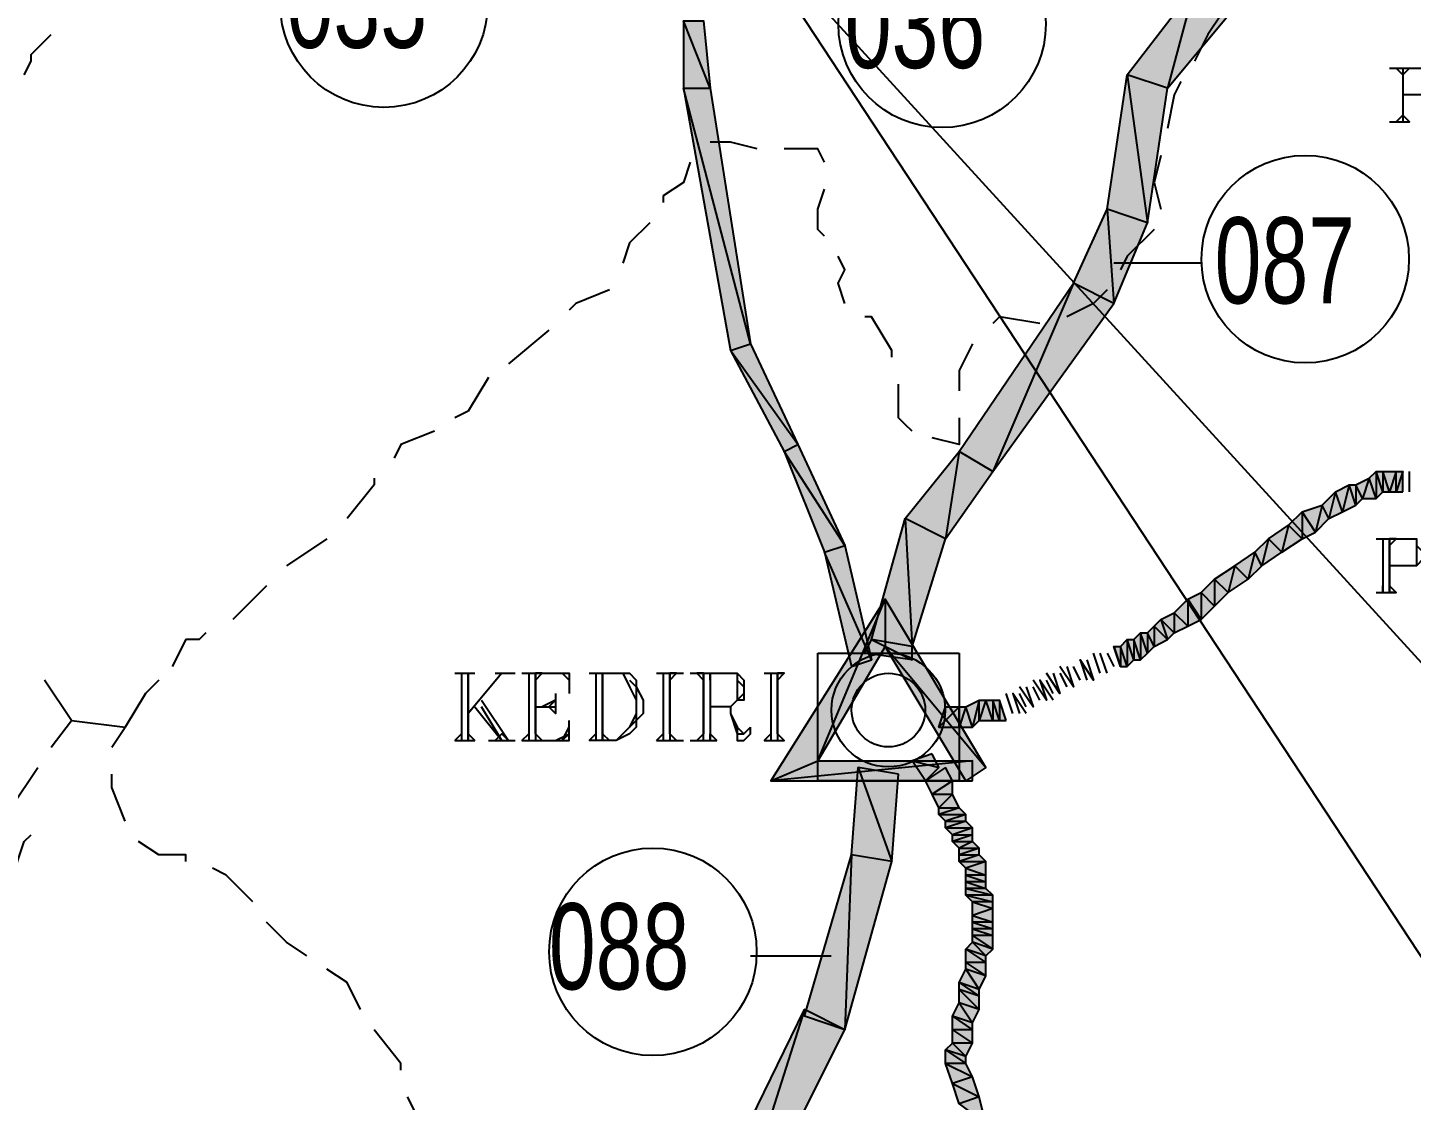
# Model space of a CAD drawing. Header units: millimetres. Extents: x 658 to 813, y 806 to 883.
# Drawn here: x 784.938 to 785.564, y 863.438 to 863.922 of the extents above; entities that cross this region are included whole.
import ezdxf

# ---------------------------------------------------------------- set-up
doc = ezdxf.new("R2010")
doc.units = ezdxf.units.MM
doc.header["$LTSCALE"] = 0.1
doc.linetypes.add('atContinuous2', pattern=[0])
for name, color, linetype in [('BATKAB', 7, 'Continuous'), ('FRAME 11', 7, 'Continuous'), ('KLEKTOR1', 7, 'Continuous'), ('KLEKTOR2', 7, 'Continuous'), ('LINK NAS BARU', 7, 'Continuous'), ('pkw', 7, 'Continuous'), ('SYMBOL', 7, 'Continuous'), ('TEXT', 8, 'Continuous'), ('zat_Mask_solid', 7, 'Continuous')]:
    doc.layers.add(name, color=color, linetype=linetype)
doc.styles.add('Style2', font='arial.ttf', dxfattribs={"height": 0.2})

msp = doc.modelspace()

# ---------------------------------------------------------------- hatches: boundary and pattern name
at = {"layer": 'KLEKTOR1'}
for points in [[(785.46547, 863.94068), (785.45331, 863.89508), (785.43507, 863.90116)], [(785.48371, 863.93156), (785.46547, 863.94068), (785.45331, 863.89508)], [(785.43507, 863.90116), (785.44419, 863.83428), (785.42595, 863.84036)], [(785.45331, 863.89508), (785.43507, 863.90116), (785.44419, 863.83428)], [(785.42595, 863.84036), (785.42899, 863.7978), (785.41075, 863.80692)], [(785.44419, 863.83428), (785.42595, 863.84036), (785.42899, 863.7978)], [(785.41075, 863.80692), (785.37427, 863.7218), (785.35907, 863.73092)], [(785.42899, 863.7978), (785.41075, 863.80692), (785.37427, 863.7218)], [(785.35907, 863.73092), (785.35299, 863.6914), (785.33475, 863.70052)], [(785.37427, 863.7218), (785.35907, 863.73092), (785.35299, 863.6914)], [(785.33475, 863.70052), (785.33779, 863.64276), (785.31955, 863.6458)], [(785.35299, 863.6914), (785.33475, 863.70052), (785.33779, 863.64276)], [(785.31347, 863.58804), (785.32867, 863.54548), (785.31043, 863.54852)], [(785.33171, 863.585), (785.31347, 863.58804), (785.32867, 863.54548)], [(785.31043, 863.54852), (785.30739, 863.46948), (785.28915, 863.47556)], [(785.32867, 863.54548), (785.31043, 863.54852), (785.30739, 863.46948)], [(785.28915, 863.4786), (785.24963, 863.35395), (785.23139, 863.36003)], [(785.30739, 863.46948), (785.28915, 863.4786), (785.24963, 863.35395)]]:
    msp.add_hatch(color=7, dxfattribs=at).paths.add_polyline_path(points)
h = msp.add_hatch(color=7, dxfattribs=at)
h.paths.add_polyline_path([(785.33779, 863.64276), (785.31955, 863.6458), (785.33779, 863.63668)], flags=17)
h.paths.add_polyline_path([(785.31955, 863.6458), (785.33779, 863.63668), (785.31651, 863.63972)])
at = {"layer": 'KLEKTOR2'}
h = msp.add_hatch(color=7, dxfattribs=at)
h.paths.add_polyline_path([(785.23443, 863.89508), (785.24659, 863.89508), (785.23443, 863.92548)], flags=16)
h.paths.add_polyline_path([(785.24659, 863.89508), (785.23443, 863.92548), (785.24355, 863.92548)])
h = msp.add_hatch(color=7, dxfattribs=at)
h.paths.add_polyline_path([(785.25571, 863.77652), (785.26483, 863.77956), (785.23443, 863.89508)])
h.paths.add_polyline_path([(785.26483, 863.77956), (785.23443, 863.89508), (785.24659, 863.89508)], flags=17)
for points in [[(785.28611, 863.73396), (785.25571, 863.77652), (785.26483, 863.77956)], [(785.28003, 863.73092), (785.28611, 863.73396), (785.25571, 863.77652)], [(785.30739, 863.68836), (785.28003, 863.73092), (785.28611, 863.73396)], [(785.29827, 863.68532), (785.30739, 863.68836), (785.28003, 863.73092)], [(785.31955, 863.63668), (785.29827, 863.68532), (785.30739, 863.68836)], [(785.31043, 863.63364), (785.31955, 863.63668), (785.29827, 863.68532)], [(785.38035, 863.60932), (785.37731, 863.61844), (785.37731, 863.60932)], [(785.35299, 863.58804), (785.34387, 863.58196), (785.35603, 863.58196)]]:
    msp.add_hatch(color=7, dxfattribs=at).paths.add_polyline_path(points)
h = msp.add_hatch(color=7, dxfattribs=at)
h.paths.add_polyline_path([(785.55059, 863.7218), (785.55059, 863.71268), (785.54755, 863.7218)], flags=17)
h.paths.add_polyline_path([(785.55059, 863.71268), (785.54755, 863.7218), (785.54755, 863.70964)])
h = msp.add_hatch(color=7, dxfattribs=at)
h.paths.add_polyline_path([(785.55667, 863.71268), (785.55667, 863.7218), (785.55363, 863.71268)], flags=17)
h.paths.add_polyline_path([(785.55667, 863.7218), (785.55363, 863.71268), (785.55059, 863.7218)])
h.paths.add_polyline_path([(785.55363, 863.71268), (785.55059, 863.7218), (785.55059, 863.71268)], flags=17)
h = msp.add_hatch(color=7, dxfattribs=at)
h.paths.add_polyline_path([(785.55971, 863.71268), (785.55971, 863.7218), (785.55667, 863.71268)], flags=17)
h.paths.add_polyline_path([(785.55971, 863.7218), (785.55667, 863.71268), (785.55667, 863.7218)], flags=17)
h = msp.add_hatch(color=7, dxfattribs=at)
h.paths.add_polyline_path([(785.53843, 863.71572), (785.53843, 863.7066), (785.53539, 863.71572)], flags=17)
h.paths.add_polyline_path([(785.53843, 863.7066), (785.53539, 863.71572), (785.53235, 863.70356)])
h = msp.add_hatch(color=7, dxfattribs=at)
h.paths.add_polyline_path([(785.44115, 863.64884), (785.44115, 863.63668), (785.43811, 863.6458)])
h.paths.add_polyline_path([(785.44115, 863.63668), (785.43811, 863.6458), (785.43811, 863.63668)], flags=17)
h = msp.add_hatch(color=7, dxfattribs=at)
h.paths.add_polyline_path([(785.44419, 863.64884), (785.44419, 863.63972), (785.44115, 863.64884)], flags=17)
h.paths.add_polyline_path([(785.44419, 863.63972), (785.44115, 863.64884), (785.44115, 863.63668)])
h = msp.add_hatch(color=7, dxfattribs=at)
h.paths.add_polyline_path([(785.43507, 863.6458), (785.43507, 863.63364), (785.43203, 863.64276)])
h.paths.add_polyline_path([(785.43507, 863.63364), (785.43203, 863.64276), (785.43203, 863.63364)], flags=17)
h = msp.add_hatch(color=7, dxfattribs=at)
h.paths.add_polyline_path([(785.43811, 863.6458), (785.43811, 863.63668), (785.43507, 863.6458)], flags=17)
h.paths.add_polyline_path([(785.43811, 863.63668), (785.43507, 863.6458), (785.43507, 863.63364)])
h = msp.add_hatch(color=7, dxfattribs=at)
h.paths.add_polyline_path([(785.36819, 863.60932), (785.36819, 863.61844), (785.36515, 863.60628)], flags=17)
h.paths.add_polyline_path([(785.36819, 863.61844), (785.36515, 863.60628), (785.36211, 863.6154)])
h = msp.add_hatch(color=7, dxfattribs=at)
h.paths.add_polyline_path([(785.37427, 863.61844), (785.37427, 863.60932), (785.37123, 863.61844)], flags=17)
h.paths.add_polyline_path([(785.37427, 863.60932), (785.37123, 863.61844), (785.36819, 863.60932)])
h.paths.add_polyline_path([(785.37123, 863.61844), (785.36819, 863.60932), (785.36819, 863.61844)], flags=17)
h = msp.add_hatch(color=7, dxfattribs=at)
h.paths.add_polyline_path([(785.37731, 863.61844), (785.37731, 863.60932), (785.37427, 863.61844)], flags=17)
h.paths.add_polyline_path([(785.37731, 863.60932), (785.37427, 863.61844), (785.37427, 863.60932)], flags=17)
h = msp.add_hatch(color=7, dxfattribs=at)
h.paths.add_polyline_path([(785.35907, 863.60628), (785.35907, 863.6154), (785.34995, 863.60628)], flags=17)
h.paths.add_polyline_path([(785.35907, 863.6154), (785.34995, 863.60628), (785.35299, 863.6154)], flags=17)
h = msp.add_hatch(color=7, dxfattribs=at)
h.paths.add_polyline_path([(785.36515, 863.60628), (785.36211, 863.6154), (785.35907, 863.60628)])
h.paths.add_polyline_path([(785.36211, 863.6154), (785.35907, 863.60628), (785.35907, 863.6154)], flags=17)
h = msp.add_hatch(color=7, dxfattribs=at)
h.paths.add_polyline_path([(785.34691, 863.59412), (785.33779, 863.59108), (785.34995, 863.58804)])
h.paths.add_polyline_path([(785.33779, 863.59108), (785.34995, 863.58804), (785.34387, 863.58196)])
h = msp.add_hatch(color=7, dxfattribs=at)
h.paths.add_polyline_path([(785.34387, 863.58196), (785.35603, 863.58196), (785.34691, 863.57588)])
h.paths.add_polyline_path([(785.35603, 863.58196), (785.34691, 863.57588), (785.35603, 863.57588)], flags=17)
h = msp.add_hatch(color=7, dxfattribs=at)
h.paths.add_polyline_path([(785.34995, 863.5698), (785.35907, 863.5698), (785.34995, 863.56676)], flags=16)
h.paths.add_polyline_path([(785.35907, 863.5698), (785.34995, 863.56676), (785.36211, 863.56676)])
h = msp.add_hatch(color=7, dxfattribs=at)
h.paths.add_polyline_path([(785.34995, 863.56676), (785.36211, 863.56676), (785.35299, 863.56372)])
h.paths.add_polyline_path([(785.36211, 863.56676), (785.35299, 863.56372), (785.36211, 863.56372)], flags=17)
h = msp.add_hatch(color=7, dxfattribs=at)
h.paths.add_polyline_path([(785.35299, 863.56372), (785.36211, 863.56372), (785.35299, 863.56068)], flags=16)
h.paths.add_polyline_path([(785.36211, 863.56372), (785.35299, 863.56068), (785.36515, 863.56068)])
h = msp.add_hatch(color=7, dxfattribs=at)
h.paths.add_polyline_path([(785.35299, 863.56068), (785.36515, 863.56068), (785.35603, 863.55764)])
h.paths.add_polyline_path([(785.36515, 863.56068), (785.35603, 863.55764), (785.36515, 863.55764)], flags=17)
h = msp.add_hatch(color=7, dxfattribs=at)
h.paths.add_polyline_path([(785.35603, 863.55764), (785.36515, 863.55764), (785.35603, 863.5546)], flags=16)
h.paths.add_polyline_path([(785.36515, 863.55764), (785.35603, 863.5546), (785.36515, 863.5546)])
h = msp.add_hatch(color=7, dxfattribs=at)
h.paths.add_polyline_path([(785.35907, 863.55156), (785.36819, 863.55156), (785.35907, 863.54852)], flags=16)
h.paths.add_polyline_path([(785.36819, 863.55156), (785.35907, 863.54852), (785.36819, 863.54852)])
h = msp.add_hatch(color=7, dxfattribs=at)
h.paths.add_polyline_path([(785.35907, 863.54852), (785.36819, 863.54852), (785.35907, 863.54548)], flags=16)
h.paths.add_polyline_path([(785.36819, 863.54852), (785.35907, 863.54548), (785.37123, 863.54548)])
h = msp.add_hatch(color=7, dxfattribs=at)
h.paths.add_polyline_path([(785.37123, 863.54548), (785.36211, 863.54244), (785.37123, 863.5394)])
h.paths.add_polyline_path([(785.36211, 863.54244), (785.37123, 863.5394), (785.36211, 863.5394)], flags=17)
h = msp.add_hatch(color=7, dxfattribs=at)
h.paths.add_polyline_path([(785.37123, 863.5394), (785.36211, 863.5394), (785.37123, 863.53636)], flags=17)
h.paths.add_polyline_path([(785.36211, 863.5394), (785.37123, 863.53636), (785.36211, 863.53636)], flags=17)
h = msp.add_hatch(color=7, dxfattribs=at)
h.paths.add_polyline_path([(785.37123, 863.53636), (785.36211, 863.53636), (785.37123, 863.53332)], flags=17)
h.paths.add_polyline_path([(785.36211, 863.53636), (785.37123, 863.53332), (785.36211, 863.53332)], flags=17)
h = msp.add_hatch(color=7, dxfattribs=at)
h.paths.add_polyline_path([(785.37123, 863.53332), (785.36211, 863.53332), (785.37427, 863.53028)], flags=17)
h.paths.add_polyline_path([(785.36211, 863.53332), (785.37427, 863.53028), (785.36211, 863.53028)], flags=17)
h = msp.add_hatch(color=7, dxfattribs=at)
h.paths.add_polyline_path([(785.37427, 863.53028), (785.36211, 863.53028), (785.37427, 863.52724)], flags=17)
h.paths.add_polyline_path([(785.36211, 863.53028), (785.37427, 863.52724), (785.36515, 863.52724)], flags=17)
h = msp.add_hatch(color=7, dxfattribs=at)
h.paths.add_polyline_path([(785.37427, 863.52724), (785.36515, 863.52724), (785.37427, 863.5242)], flags=17)
h.paths.add_polyline_path([(785.36515, 863.52724), (785.37427, 863.5242), (785.36515, 863.52116)])
h = msp.add_hatch(color=7, dxfattribs=at)
h.paths.add_polyline_path([(785.37427, 863.5242), (785.36515, 863.52116), (785.37427, 863.51812)])
h.paths.add_polyline_path([(785.36515, 863.52116), (785.37427, 863.51812), (785.36515, 863.51812)], flags=17)
h = msp.add_hatch(color=7, dxfattribs=at)
h.paths.add_polyline_path([(785.37427, 863.51812), (785.36515, 863.51812), (785.37427, 863.51508)], flags=17)
h.paths.add_polyline_path([(785.36515, 863.51812), (785.37427, 863.51508), (785.36515, 863.51508)], flags=17)
h = msp.add_hatch(color=7, dxfattribs=at)
h.paths.add_polyline_path([(785.37427, 863.51508), (785.36515, 863.51508), (785.37427, 863.51204)], flags=17)
h.paths.add_polyline_path([(785.36515, 863.51508), (785.37427, 863.51204), (785.36515, 863.51204)], flags=17)
h = msp.add_hatch(color=7, dxfattribs=at)
h.paths.add_polyline_path([(785.37427, 863.51204), (785.36515, 863.51204), (785.37427, 863.50596)], flags=17)
h.paths.add_polyline_path([(785.36515, 863.51204), (785.37427, 863.50596), (785.36515, 863.509)], flags=17)
h = msp.add_hatch(color=7, dxfattribs=at)
h.paths.add_polyline_path([(785.37123, 863.50292), (785.36211, 863.50596), (785.37123, 863.49988)], flags=17)
h.paths.add_polyline_path([(785.36211, 863.50596), (785.37123, 863.49988), (785.36211, 863.49988)], flags=17)
h = msp.add_hatch(color=7, dxfattribs=at)
h.paths.add_polyline_path([(785.37123, 863.49988), (785.36211, 863.49988), (785.37123, 863.4938)], flags=17)
h.paths.add_polyline_path([(785.36211, 863.49988), (785.37123, 863.4938), (785.36211, 863.49684)], flags=17)
h = msp.add_hatch(color=7, dxfattribs=at)
h.paths.add_polyline_path([(785.36819, 863.48772), (785.35907, 863.49076), (785.36819, 863.48468)], flags=17)
h.paths.add_polyline_path([(785.35907, 863.49076), (785.36819, 863.48468), (785.35907, 863.48772)], flags=17)
h = msp.add_hatch(color=7, dxfattribs=at)
h.paths.add_polyline_path([(785.36819, 863.48468), (785.35907, 863.48772), (785.36819, 863.4786)], flags=17)
h.paths.add_polyline_path([(785.35907, 863.48772), (785.36819, 863.4786), (785.35907, 863.48164)], flags=17)
h = msp.add_hatch(color=7, dxfattribs=at)
h.paths.add_polyline_path([(785.36515, 863.47252), (785.35603, 863.47556), (785.36515, 863.46948)], flags=17)
h.paths.add_polyline_path([(785.35603, 863.47556), (785.36515, 863.46948), (785.35603, 863.46948)], flags=17)
h = msp.add_hatch(color=7, dxfattribs=at)
h.paths.add_polyline_path([(785.36515, 863.46948), (785.35603, 863.46948), (785.36515, 863.46339)], flags=17)
h.paths.add_polyline_path([(785.35603, 863.46948), (785.36515, 863.46339), (785.35603, 863.46339)], flags=17)
h = msp.add_hatch(color=7, dxfattribs=at)
h.paths.add_polyline_path([(785.36211, 863.45731), (785.35299, 863.46035), (785.36211, 863.45427)], flags=17)
h.paths.add_polyline_path([(785.35299, 863.46035), (785.36211, 863.45427), (785.35299, 863.45427)], flags=17)
h = msp.add_hatch(color=7, dxfattribs=at)
h.paths.add_polyline_path([(785.36211, 863.45427), (785.35299, 863.45427), (785.36515, 863.44819)], flags=17)
h.paths.add_polyline_path([(785.35299, 863.45427), (785.36515, 863.44819), (785.35603, 863.44515)])
at = {"layer": 'pkw'}
h = msp.add_hatch(color=7, dxfattribs=at)
h.paths.add_polyline_path([(785.27395, 863.58196), (785.29523, 863.59108), (785.32563, 863.66404)])
h.paths.add_polyline_path([(785.29523, 863.59108), (785.32563, 863.66404), (785.32563, 863.64276)], flags=17)
h = msp.add_hatch(color=7, dxfattribs=at)
h.paths.add_polyline_path([(785.36515, 863.58196), (785.36515, 863.59108), (785.27395, 863.58196)], flags=17)
h.paths.add_polyline_path([(785.36515, 863.59108), (785.27395, 863.58196), (785.29523, 863.59108)], flags=17)
at = {"layer": 'zat_Mask_solid'}
for points in [[(785.54755, 863.7218), (785.54755, 863.70964), (785.54451, 863.71876)], [(785.53539, 863.71572), (785.53235, 863.70356), (785.52931, 863.71268)], [(785.54451, 863.71876), (785.54147, 863.70964), (785.53843, 863.71572)], [(785.54147, 863.70964), (785.53843, 863.71572), (785.53843, 863.7066)], [(785.54755, 863.70964), (785.54451, 863.71876), (785.54147, 863.70964)], [(785.52931, 863.71268), (785.52627, 863.70052), (785.52323, 863.7066)], [(785.53235, 863.70356), (785.52931, 863.71268), (785.52627, 863.70052)], [(785.51411, 863.70356), (785.51411, 863.6914), (785.50803, 863.69748)], [(785.52323, 863.7066), (785.52019, 863.69444), (785.51411, 863.70356)], [(785.52019, 863.69444), (785.51411, 863.70356), (785.51411, 863.6914)], [(785.52627, 863.70052), (785.52323, 863.7066), (785.52019, 863.69444)], [(785.50803, 863.69748), (785.50499, 863.68532), (785.49891, 863.6914)], [(785.51411, 863.6914), (785.50803, 863.69748), (785.50499, 863.68532)], [(785.49891, 863.6914), (785.49587, 863.67924), (785.49283, 863.68532)], [(785.50499, 863.68532), (785.49891, 863.6914), (785.49587, 863.67924)], [(785.49283, 863.68532), (785.48979, 863.67316), (785.48371, 863.67924)], [(785.49587, 863.67924), (785.49283, 863.68532), (785.48979, 863.67316)], [(785.48371, 863.67924), (785.48067, 863.66708), (785.47459, 863.67316)], [(785.48979, 863.67316), (785.48371, 863.67924), (785.48067, 863.66708)], [(785.47459, 863.67316), (785.47459, 863.661), (785.46851, 863.66708)], [(785.48067, 863.66708), (785.47459, 863.67316), (785.47459, 863.661)], [(785.46851, 863.66708), (785.46851, 863.65492), (785.46243, 863.66404)], [(785.47459, 863.661), (785.46851, 863.66708), (785.46851, 863.65492)], [(785.32563, 863.66404), (785.32563, 863.64276), (785.37123, 863.58804)], [(785.46243, 863.66404), (785.46243, 863.65188), (785.45635, 863.65796)], [(785.46851, 863.65492), (785.46243, 863.66404), (785.46243, 863.65188)], [(785.45027, 863.65492), (785.45331, 863.6458), (785.44723, 863.65188)], [(785.45635, 863.65796), (785.45635, 863.64884), (785.45027, 863.65492)], [(785.45635, 863.64884), (785.45027, 863.65492), (785.45331, 863.6458)], [(785.46243, 863.65188), (785.45635, 863.65796), (785.45635, 863.64884)], [(785.44723, 863.65188), (785.44723, 863.64276), (785.44419, 863.64884)], [(785.44723, 863.64276), (785.44419, 863.64884), (785.44419, 863.63972)], [(785.45331, 863.6458), (785.44723, 863.65188), (785.44723, 863.64276)], [(785.32563, 863.64276), (785.37123, 863.58804), (785.36211, 863.58196)], [(785.43203, 863.64276), (785.43203, 863.63364), (785.42899, 863.64276)], [(785.34691, 863.57588), (785.35603, 863.57588), (785.34995, 863.5698)], [(785.35603, 863.57588), (785.34995, 863.5698), (785.35907, 863.5698)], [(785.35603, 863.5546), (785.36515, 863.5546), (785.35907, 863.55156)], [(785.36515, 863.5546), (785.35907, 863.55156), (785.36819, 863.55156)], [(785.35907, 863.54548), (785.37123, 863.54548), (785.36211, 863.54244)], [(785.36515, 863.509), (785.37123, 863.50292), (785.36211, 863.50596)], [(785.37427, 863.50596), (785.36515, 863.509), (785.37123, 863.50292)], [(785.36211, 863.49684), (785.36819, 863.48772), (785.35907, 863.49076)], [(785.37123, 863.4938), (785.36211, 863.49684), (785.36819, 863.48772)], [(785.35907, 863.48164), (785.36515, 863.47252), (785.35603, 863.47556)], [(785.36819, 863.4786), (785.35907, 863.48164), (785.36515, 863.47252)], [(785.35603, 863.46339), (785.36211, 863.45731), (785.35299, 863.46035)], [(785.36515, 863.46339), (785.35603, 863.46339), (785.36211, 863.45731)], [(785.36515, 863.44819), (785.35603, 863.44515), (785.36819, 863.43907)], [(785.35603, 863.44515), (785.36819, 863.43907), (785.35907, 863.43603)], [(785.36819, 863.43907), (785.35907, 863.43603), (785.37123, 863.42691)]]:
    msp.add_hatch(color=7, dxfattribs=at).paths.add_polyline_path(points)

# ---------------------------------------------------------------- linework, layer by layer
at = {"layer": 'BATKAB', "color": 7}
for points in [[(785.47763, 863.92852), (785.47155, 863.9194), (785.46547, 863.90724)], [(784.9365, 863.90116), (784.93954, 863.90724), (784.93954, 863.91028), (784.94866, 863.9194)], [(785.45939, 863.89812), (785.45635, 863.89204), (785.45331, 863.87684)], [(785.26787, 863.86772), (785.25571, 863.87076), (785.24659, 863.87076)], [(785.29827, 863.86164), (785.29523, 863.86772), (785.28003, 863.86772)], [(785.23747, 863.86164), (785.23443, 863.85252), (785.22531, 863.84644), (785.22531, 863.8434)], [(785.45027, 863.86468), (785.44723, 863.85252), (785.45027, 863.84036)], [(785.29827, 863.8282), (785.29523, 863.83124), (785.29523, 863.84036), (785.29827, 863.84948)], [(785.21923, 863.83428), (785.21011, 863.82516), (785.20707, 863.81604)], [(785.44723, 863.83124), (785.43507, 863.81908), (785.43203, 863.813)], [(785.30739, 863.7978), (785.30435, 863.80692), (785.30739, 863.813), (785.30435, 863.81908)], [(785.20099, 863.80388), (785.18579, 863.7978), (785.18275, 863.79476)], [(785.42595, 863.80388), (785.41987, 863.7978), (785.40771, 863.79172)], [(785.32867, 863.77348), (785.32867, 863.77652), (785.31955, 863.79172), (785.31651, 863.79172)], [(785.39555, 863.78868), (785.37731, 863.79172), (785.37427, 863.78868)], [(785.17363, 863.78564), (785.15539, 863.77044)], [(785.36515, 863.77956), (785.35907, 863.7674), (785.35907, 863.75828)], [(785.14627, 863.76436), (785.13715, 863.74916), (785.13107, 863.74612)], [(785.33779, 863.74004), (785.33475, 863.74308), (785.33171, 863.74612), (785.33171, 863.76132)], [(785.35907, 863.74612), (785.35907, 863.737), (785.35907, 863.73396), (785.34691, 863.737)], [(785.12195, 863.74004), (785.10675, 863.73396), (785.10371, 863.72788)], [(785.09459, 863.71876), (785.09459, 863.71572), (785.08243, 863.70052)], [(785.07331, 863.6914), (785.05507, 863.67924)], [(785.04595, 863.67012), (785.03074, 863.65492)], [(785.01858, 863.64884), (785.01554, 863.6458), (785.00946, 863.6458), (785.00338, 863.63364)], [(784.95778, 863.60932), (784.94562, 863.62756)], [(784.9973, 863.62756), (784.99122, 863.62148), (784.9821, 863.60628)], [(784.94866, 863.59716), (784.95778, 863.60932), (784.9821, 863.60628)], [(784.97602, 863.59716), (784.9821, 863.60628)], [(784.93346, 863.56676), (784.93042, 863.5698), (784.94258, 863.58804)], [(784.9821, 863.56372), (784.97602, 863.57892), (784.97602, 863.585)], [(784.92738, 863.53636), (784.93042, 863.53636), (784.9365, 863.5546), (784.93954, 863.55764)], [(785.00946, 863.54548), (785.00946, 863.54852), (784.9973, 863.54852), (784.98818, 863.5546)], [(785.03986, 863.52724), (785.0277, 863.5394), (785.02162, 863.54244)], [(785.06419, 863.50292), (785.05507, 863.509), (785.04595, 863.51812)], [(785.08851, 863.4786), (785.08243, 863.49076), (785.07331, 863.49684)], [(785.10675, 863.45123), (785.10675, 863.45427), (785.09459, 863.46948)], [(785.12195, 863.42083), (785.11587, 863.42691), (785.10979, 863.43907)]]:
    msp.add_lwpolyline(points, dxfattribs=at)
at = {"layer": 'FRAME 11', "color": 7}
msp.add_lwpolyline([(785.25571, 863.97716), (788.65449, 858.80907), (788.02216, 857.93658), (790.25356, 858.55371), (789.90395, 860.69087), (789.28682, 859.56605), (785.25571, 863.97716)], dxfattribs=at)
at = {"layer": 'KLEKTOR1', "color": 7}
for points in [[(785.46547, 863.94068), (785.45331, 863.89508), (785.43507, 863.90116), (785.46547, 863.94068)], [(785.48371, 863.93156), (785.46547, 863.94068), (785.45331, 863.89508), (785.48371, 863.93156)], [(785.43507, 863.90116), (785.44419, 863.83428), (785.42595, 863.84036), (785.43507, 863.90116)], [(785.45331, 863.89508), (785.43507, 863.90116), (785.44419, 863.83428), (785.45331, 863.89508)], [(785.42595, 863.84036), (785.42899, 863.7978), (785.41075, 863.80692), (785.42595, 863.84036)], [(785.44419, 863.83428), (785.42595, 863.84036), (785.42899, 863.7978), (785.44419, 863.83428)], [(785.41075, 863.80692), (785.37427, 863.7218), (785.35907, 863.73092), (785.41075, 863.80692)], [(785.42899, 863.7978), (785.41075, 863.80692), (785.37427, 863.7218), (785.42899, 863.7978)], [(785.35907, 863.73092), (785.35299, 863.6914), (785.33475, 863.70052), (785.35907, 863.73092)], [(785.37427, 863.7218), (785.35907, 863.73092), (785.35299, 863.6914), (785.37427, 863.7218)], [(785.33475, 863.70052), (785.33779, 863.64276), (785.31955, 863.6458), (785.33475, 863.70052)], [(785.35299, 863.6914), (785.33475, 863.70052), (785.33779, 863.64276), (785.35299, 863.6914)], [(785.31955, 863.6458), (785.33779, 863.63668), (785.31651, 863.63972), (785.31955, 863.6458)], [(785.33779, 863.64276), (785.31955, 863.6458), (785.33779, 863.63668), (785.33779, 863.64276)], [(785.31347, 863.58804), (785.32867, 863.54548), (785.31043, 863.54852), (785.31347, 863.58804)], [(785.33171, 863.585), (785.31347, 863.58804), (785.32867, 863.54548), (785.33171, 863.585)], [(785.31043, 863.54852), (785.30739, 863.46948), (785.28915, 863.47556), (785.31043, 863.54852)], [(785.32867, 863.54548), (785.31043, 863.54852), (785.30739, 863.46948), (785.32867, 863.54548)], [(785.28915, 863.4786), (785.24963, 863.35395), (785.23139, 863.36003), (785.28915, 863.4786)], [(785.30739, 863.46948), (785.28915, 863.4786), (785.24963, 863.35395), (785.30739, 863.46948)]]:
    msp.add_lwpolyline(points, dxfattribs=at)
at = {"layer": 'KLEKTOR2', "color": 7, "linetype": 'atContinuous2'}
for p, q in [((785.34691, 863.59412), (785.33779, 863.59108)), ((785.33779, 863.59108), (785.34995, 863.58804)), ((785.33779, 863.59108), (785.34995, 863.58804)), ((785.34387, 863.58196), (785.33779, 863.59108)), ((785.34995, 863.58804), (785.34691, 863.59412)), ((785.34995, 863.58804), (785.34387, 863.58196))]:
    msp.add_line(p, q, dxfattribs=at)
at = {"layer": 'KLEKTOR2', "color": 7}
for points in [[(785.23443, 863.89508), (785.24659, 863.89508), (785.23443, 863.92548), (785.23443, 863.89508)], [(785.24659, 863.89508), (785.23443, 863.92548), (785.24355, 863.92548), (785.24659, 863.89508)], [(785.25571, 863.77652), (785.26483, 863.77956), (785.23443, 863.89508), (785.25571, 863.77652)], [(785.26483, 863.77956), (785.23443, 863.89508), (785.24659, 863.89508), (785.26483, 863.77956)], [(785.28611, 863.73396), (785.25571, 863.77652), (785.26483, 863.77956), (785.28611, 863.73396)], [(785.28003, 863.73092), (785.28611, 863.73396), (785.25571, 863.77652), (785.28003, 863.73092)], [(785.30739, 863.68836), (785.28003, 863.73092), (785.28611, 863.73396), (785.30739, 863.68836)], [(785.29827, 863.68532), (785.30739, 863.68836), (785.28003, 863.73092), (785.29827, 863.68532)], [(785.54755, 863.7218), (785.54755, 863.70964), (785.54451, 863.71876), (785.54755, 863.7218)], [(785.55059, 863.7218), (785.55059, 863.71268), (785.54755, 863.7218), (785.55059, 863.7218)], [(785.55059, 863.71268), (785.54755, 863.7218), (785.54755, 863.70964), (785.55059, 863.71268)], [(785.55667, 863.7218), (785.55363, 863.71268), (785.55059, 863.7218), (785.55667, 863.7218)], [(785.55363, 863.71268), (785.55059, 863.7218), (785.55059, 863.71268), (785.55363, 863.71268)], [(785.55667, 863.71268), (785.55667, 863.7218), (785.55363, 863.71268), (785.55667, 863.71268)], [(785.55971, 863.71268), (785.55971, 863.7218), (785.55667, 863.71268), (785.55971, 863.71268)], [(785.55971, 863.7218), (785.55667, 863.71268), (785.55667, 863.7218), (785.55971, 863.7218)], [(785.55971, 863.71268), (785.55971, 863.7218)], [(785.56275, 863.71268), (785.56275, 863.7218)], [(785.53539, 863.71572), (785.53235, 863.70356), (785.52931, 863.71268), (785.53539, 863.71572)], [(785.53843, 863.7066), (785.53539, 863.71572), (785.53235, 863.70356), (785.53843, 863.7066)], [(785.53843, 863.71572), (785.53843, 863.7066), (785.53539, 863.71572), (785.53843, 863.71572)], [(785.54451, 863.71876), (785.54147, 863.70964), (785.53843, 863.71572), (785.54451, 863.71876)], [(785.54147, 863.70964), (785.53843, 863.71572), (785.53843, 863.7066), (785.54147, 863.70964)], [(785.54755, 863.70964), (785.54451, 863.71876), (785.54147, 863.70964), (785.54755, 863.70964)], [(785.52931, 863.71268), (785.52627, 863.70052), (785.52323, 863.7066), (785.52931, 863.71268)], [(785.53235, 863.70356), (785.52931, 863.71268), (785.52627, 863.70052), (785.53235, 863.70356)], [(785.51411, 863.70356), (785.51411, 863.6914), (785.50803, 863.69748), (785.51411, 863.70356)], [(785.52323, 863.7066), (785.52019, 863.69444), (785.51411, 863.70356), (785.52323, 863.7066)], [(785.52019, 863.69444), (785.51411, 863.70356), (785.51411, 863.6914), (785.52019, 863.69444)], [(785.52627, 863.70052), (785.52323, 863.7066), (785.52019, 863.69444), (785.52627, 863.70052)], [(785.50803, 863.69748), (785.50499, 863.68532), (785.49891, 863.6914), (785.50803, 863.69748)], [(785.51411, 863.6914), (785.50803, 863.69748), (785.50499, 863.68532), (785.51411, 863.6914)], [(785.49891, 863.6914), (785.49587, 863.67924), (785.49283, 863.68532), (785.49891, 863.6914)], [(785.50499, 863.68532), (785.49891, 863.6914), (785.49587, 863.67924), (785.50499, 863.68532)], [(785.31955, 863.63668), (785.29827, 863.68532), (785.30739, 863.68836), (785.31955, 863.63668)], [(785.31043, 863.63364), (785.31955, 863.63668), (785.29827, 863.68532), (785.31043, 863.63364)], [(785.49283, 863.68532), (785.48979, 863.67316), (785.48371, 863.67924), (785.49283, 863.68532)], [(785.49587, 863.67924), (785.49283, 863.68532), (785.48979, 863.67316), (785.49587, 863.67924)], [(785.48371, 863.67924), (785.48067, 863.66708), (785.47459, 863.67316), (785.48371, 863.67924)], [(785.48979, 863.67316), (785.48371, 863.67924), (785.48067, 863.66708), (785.48979, 863.67316)], [(785.47459, 863.67316), (785.47459, 863.661), (785.46851, 863.66708), (785.47459, 863.67316)], [(785.48067, 863.66708), (785.47459, 863.67316), (785.47459, 863.661), (785.48067, 863.66708)], [(785.46851, 863.66708), (785.46851, 863.65492), (785.46243, 863.66404), (785.46851, 863.66708)], [(785.47459, 863.661), (785.46851, 863.66708), (785.46851, 863.65492), (785.47459, 863.661)], [(785.46243, 863.66404), (785.46243, 863.65188), (785.45635, 863.65796), (785.46243, 863.66404)], [(785.46851, 863.65492), (785.46243, 863.66404), (785.46243, 863.65188), (785.46851, 863.65492)], [(785.45027, 863.65492), (785.45331, 863.6458), (785.44723, 863.65188), (785.45027, 863.65492)], [(785.45635, 863.65796), (785.45635, 863.64884), (785.45027, 863.65492), (785.45635, 863.65796)], [(785.45635, 863.64884), (785.45027, 863.65492), (785.45331, 863.6458), (785.45635, 863.64884)], [(785.46243, 863.65188), (785.45635, 863.65796), (785.45635, 863.64884), (785.46243, 863.65188)], [(785.44115, 863.64884), (785.44115, 863.63668), (785.43811, 863.6458), (785.44115, 863.64884)], [(785.44419, 863.64884), (785.44419, 863.63972), (785.44115, 863.64884), (785.44419, 863.64884)], [(785.44419, 863.63972), (785.44115, 863.64884), (785.44115, 863.63668), (785.44419, 863.63972)], [(785.44723, 863.65188), (785.44723, 863.64276), (785.44419, 863.64884), (785.44723, 863.65188)], [(785.44723, 863.64276), (785.44419, 863.64884), (785.44419, 863.63972), (785.44723, 863.64276)], [(785.45331, 863.6458), (785.44723, 863.65188), (785.44723, 863.64276), (785.45331, 863.6458)], [(785.43203, 863.64276), (785.43203, 863.63364), (785.42899, 863.64276), (785.43203, 863.64276)], [(785.42899, 863.64276), (785.43203, 863.63364)], [(785.43507, 863.6458), (785.43507, 863.63364), (785.43203, 863.64276), (785.43507, 863.6458)], [(785.43507, 863.63364), (785.43203, 863.64276), (785.43203, 863.63364), (785.43507, 863.63364)], [(785.43811, 863.6458), (785.43811, 863.63668), (785.43507, 863.6458), (785.43811, 863.6458)], [(785.43811, 863.63668), (785.43507, 863.6458), (785.43507, 863.63364), (785.43811, 863.63668)], [(785.44115, 863.63668), (785.43811, 863.6458), (785.43811, 863.63668), (785.44115, 863.63668)], [(785.41683, 863.63668), (785.41987, 863.62756), (785.41379, 863.63668), (785.41683, 863.62756)], [(785.42291, 863.6306), (785.41987, 863.63972)], [(785.42595, 863.6306), (785.42291, 863.63972)], [(785.42595, 863.63972), (785.42899, 863.63364)], [(785.40163, 863.6306), (785.40467, 863.62148), (785.39859, 863.6306)], [(785.40771, 863.63364), (785.41075, 863.62452), (785.40467, 863.63364)], [(785.40467, 863.6306), (785.40771, 863.62452)], [(785.41379, 863.62756), (785.41075, 863.63364)], [(785.38947, 863.62452), (785.39251, 863.6154), (785.38643, 863.62452)], [(785.40163, 863.61844), (785.39555, 863.62756), (785.39859, 863.61844), (785.39251, 863.62756)], [(785.39555, 863.61844), (785.39251, 863.62452)], [(785.40163, 863.62148), (785.39859, 863.62756)], [(785.36819, 863.61844), (785.36515, 863.60628), (785.36211, 863.6154), (785.36819, 863.61844)], [(785.36819, 863.60932), (785.36819, 863.61844), (785.36515, 863.60628), (785.36819, 863.60932)], [(785.37427, 863.60932), (785.37123, 863.61844), (785.36819, 863.60932), (785.37427, 863.60932)], [(785.37123, 863.61844), (785.36819, 863.60932), (785.36819, 863.61844), (785.37123, 863.61844)], [(785.37427, 863.61844), (785.37427, 863.60932), (785.37123, 863.61844), (785.37427, 863.61844)], [(785.37731, 863.61844), (785.37731, 863.60932), (785.37427, 863.61844), (785.37731, 863.61844)], [(785.37731, 863.60932), (785.37427, 863.61844), (785.37427, 863.60932), (785.37731, 863.60932)], [(785.38035, 863.60932), (785.37731, 863.61844)], [(785.38035, 863.60932), (785.37731, 863.61844), (785.37731, 863.60932), (785.38035, 863.60932)], [(785.38339, 863.61236), (785.38035, 863.62148)], [(785.38947, 863.61236), (785.38339, 863.62148), (785.38643, 863.61236)], [(785.38947, 863.6154), (785.38643, 863.62148)], [(785.35907, 863.60628), (785.35907, 863.6154), (785.34995, 863.60628), (785.35907, 863.60628)], [(785.35907, 863.6154), (785.34995, 863.60628), (785.35299, 863.6154), (785.35907, 863.6154)], [(785.36515, 863.60628), (785.36211, 863.6154), (785.35907, 863.60628), (785.36515, 863.60628)], [(785.36211, 863.6154), (785.35907, 863.60628), (785.35907, 863.6154), (785.36211, 863.6154)], [(785.35299, 863.58804), (785.34387, 863.58196), (785.35603, 863.58196), (785.35299, 863.58804)], [(785.34387, 863.58196), (785.35603, 863.58196), (785.34691, 863.57588), (785.34387, 863.58196)], [(785.35603, 863.58196), (785.34691, 863.57588), (785.35603, 863.57588), (785.35603, 863.58196)], [(785.34691, 863.57588), (785.35603, 863.57588), (785.34995, 863.5698), (785.34691, 863.57588)], [(785.35603, 863.57588), (785.34995, 863.5698), (785.35907, 863.5698), (785.35603, 863.57588)], [(785.34995, 863.5698), (785.35907, 863.5698), (785.34995, 863.56676), (785.34995, 863.5698)], [(785.35907, 863.5698), (785.34995, 863.56676), (785.36211, 863.56676), (785.35907, 863.5698)], [(785.34995, 863.56676), (785.36211, 863.56676), (785.35299, 863.56372), (785.34995, 863.56676)], [(785.36211, 863.56676), (785.35299, 863.56372), (785.36211, 863.56372), (785.36211, 863.56676)], [(785.35299, 863.56372), (785.36211, 863.56372), (785.35299, 863.56068), (785.35299, 863.56372)], [(785.36211, 863.56372), (785.35299, 863.56068), (785.36515, 863.56068), (785.36211, 863.56372)], [(785.35299, 863.56068), (785.36515, 863.56068), (785.35603, 863.55764), (785.35299, 863.56068)], [(785.36515, 863.56068), (785.35603, 863.55764), (785.36515, 863.55764), (785.36515, 863.56068)], [(785.35603, 863.55764), (785.36515, 863.55764), (785.35603, 863.5546), (785.35603, 863.55764)], [(785.36515, 863.55764), (785.35603, 863.5546), (785.36515, 863.5546), (785.36515, 863.55764)], [(785.35603, 863.5546), (785.36515, 863.5546), (785.35907, 863.55156), (785.35603, 863.5546)], [(785.36515, 863.5546), (785.35907, 863.55156), (785.36819, 863.55156), (785.36515, 863.5546)], [(785.35907, 863.55156), (785.36819, 863.55156), (785.35907, 863.54852), (785.35907, 863.55156)], [(785.36819, 863.55156), (785.35907, 863.54852), (785.36819, 863.54852), (785.36819, 863.55156)], [(785.35907, 863.54852), (785.36819, 863.54852), (785.35907, 863.54548), (785.35907, 863.54852)], [(785.36819, 863.54852), (785.35907, 863.54548), (785.37123, 863.54548), (785.36819, 863.54852)], [(785.35907, 863.54548), (785.37123, 863.54548), (785.36211, 863.54244), (785.35907, 863.54548)], [(785.37123, 863.54548), (785.36211, 863.54244), (785.37123, 863.5394), (785.37123, 863.54548)], [(785.36211, 863.54244), (785.37123, 863.5394), (785.36211, 863.5394), (785.36211, 863.54244)], [(785.37123, 863.5394), (785.36211, 863.5394), (785.37123, 863.53636), (785.37123, 863.5394)], [(785.36211, 863.5394), (785.37123, 863.53636), (785.36211, 863.53636), (785.36211, 863.5394)], [(785.37123, 863.53636), (785.36211, 863.53636), (785.37123, 863.53332), (785.37123, 863.53636)], [(785.36211, 863.53636), (785.37123, 863.53332), (785.36211, 863.53332), (785.36211, 863.53636)], [(785.37123, 863.53332), (785.36211, 863.53332), (785.37427, 863.53028), (785.37123, 863.53332)], [(785.36211, 863.53332), (785.37427, 863.53028), (785.36211, 863.53028), (785.36211, 863.53332)], [(785.37427, 863.53028), (785.36211, 863.53028), (785.37427, 863.52724), (785.37427, 863.53028)], [(785.36211, 863.53028), (785.37427, 863.52724), (785.36515, 863.52724), (785.36211, 863.53028)], [(785.37427, 863.52724), (785.36515, 863.52724), (785.37427, 863.5242), (785.37427, 863.52724)], [(785.36515, 863.52724), (785.37427, 863.5242), (785.36515, 863.52116), (785.36515, 863.52724)], [(785.37427, 863.5242), (785.36515, 863.52116), (785.37427, 863.51812), (785.37427, 863.5242)], [(785.36515, 863.52116), (785.37427, 863.51812), (785.36515, 863.51812), (785.36515, 863.52116)], [(785.37427, 863.51812), (785.36515, 863.51812), (785.37427, 863.51508), (785.37427, 863.51812)], [(785.36515, 863.51812), (785.37427, 863.51508), (785.36515, 863.51508), (785.36515, 863.51812)], [(785.37427, 863.51508), (785.36515, 863.51508), (785.37427, 863.51204), (785.37427, 863.51508)], [(785.36515, 863.51508), (785.37427, 863.51204), (785.36515, 863.51204), (785.36515, 863.51508)], [(785.37427, 863.51204), (785.36515, 863.51204), (785.37427, 863.50596), (785.37427, 863.51204)], [(785.36515, 863.51204), (785.37427, 863.50596), (785.36515, 863.509), (785.36515, 863.51204)], [(785.36515, 863.509), (785.37123, 863.50292), (785.36211, 863.50596), (785.36515, 863.509)], [(785.37123, 863.50292), (785.36211, 863.50596), (785.37123, 863.49988), (785.37123, 863.50292)], [(785.36211, 863.50596), (785.37123, 863.49988), (785.36211, 863.49988), (785.36211, 863.50596)], [(785.37427, 863.50596), (785.36515, 863.509), (785.37123, 863.50292), (785.37427, 863.50596)], [(785.36211, 863.49684), (785.36819, 863.48772), (785.35907, 863.49076), (785.36211, 863.49684)], [(785.37123, 863.49988), (785.36211, 863.49988), (785.37123, 863.4938), (785.37123, 863.49988)], [(785.36211, 863.49988), (785.37123, 863.4938), (785.36211, 863.49684), (785.36211, 863.49988)], [(785.37123, 863.4938), (785.36211, 863.49684), (785.36819, 863.48772), (785.37123, 863.4938)], [(785.36819, 863.48772), (785.35907, 863.49076), (785.36819, 863.48468), (785.36819, 863.48772)], [(785.35907, 863.49076), (785.36819, 863.48468), (785.35907, 863.48772), (785.35907, 863.49076)], [(785.36819, 863.48468), (785.35907, 863.48772), (785.36819, 863.4786), (785.36819, 863.48468)], [(785.35907, 863.48772), (785.36819, 863.4786), (785.35907, 863.48164), (785.35907, 863.48772)], [(785.35907, 863.48164), (785.36515, 863.47252), (785.35603, 863.47556), (785.35907, 863.48164)], [(785.36819, 863.4786), (785.35907, 863.48164), (785.36515, 863.47252), (785.36819, 863.4786)], [(785.36515, 863.47252), (785.35603, 863.47556), (785.36515, 863.46948), (785.36515, 863.47252)], [(785.35603, 863.47556), (785.36515, 863.46948), (785.35603, 863.46948), (785.35603, 863.47556)], [(785.36515, 863.46948), (785.35603, 863.46948), (785.36515, 863.46339), (785.36515, 863.46948)], [(785.35603, 863.46948), (785.36515, 863.46339), (785.35603, 863.46339), (785.35603, 863.46948)], [(785.35603, 863.46339), (785.36211, 863.45731), (785.35299, 863.46035), (785.35603, 863.46339)], [(785.36211, 863.45731), (785.35299, 863.46035), (785.36211, 863.45427), (785.36211, 863.45731)], [(785.35299, 863.46035), (785.36211, 863.45427), (785.35299, 863.45427), (785.35299, 863.46035)], [(785.36515, 863.46339), (785.35603, 863.46339), (785.36211, 863.45731), (785.36515, 863.46339)], [(785.36211, 863.45427), (785.35299, 863.45427), (785.36515, 863.44819), (785.36211, 863.45427)], [(785.35299, 863.45427), (785.36515, 863.44819), (785.35603, 863.44515), (785.35299, 863.45427)], [(785.36515, 863.44819), (785.35603, 863.44515), (785.36819, 863.43907), (785.36515, 863.44819)], [(785.35603, 863.44515), (785.36819, 863.43907), (785.35907, 863.43603), (785.35603, 863.44515)], [(785.36819, 863.43907), (785.35907, 863.43603), (785.37123, 863.42691), (785.36819, 863.43907)]]:
    msp.add_lwpolyline(points, dxfattribs=at)
at = {"layer": 'LINK NAS BARU', "color": 7}
for points in [[(785.46851, 863.81604), (785.42899, 863.81604)], [(785.26483, 863.50292), (785.30131, 863.50292)]]:
    msp.add_lwpolyline(points, dxfattribs=at)
at = {"layer": 'LINK NAS BARU', "color": 7, "linetype": 'atContinuous2'}
for centre in [(785.09907, 863.9333), (785.35139, 863.92418), (785.51556, 863.81778), (785.22067, 863.50466)]:
    msp.add_circle(centre, 0.0469, dxfattribs=at)
at = {"layer": 'pkw', "color": 7}
for points in [[(785.27395, 863.58196), (785.29523, 863.59108), (785.32563, 863.66404), (785.27395, 863.58196)], [(785.29523, 863.59108), (785.32563, 863.66404), (785.32563, 863.64276), (785.29523, 863.59108)], [(785.32563, 863.66404), (785.32563, 863.64276), (785.37123, 863.58804), (785.32563, 863.66404)], [(785.32563, 863.64276), (785.37123, 863.58804), (785.36211, 863.58196), (785.32563, 863.64276)], [(785.36515, 863.58196), (785.36515, 863.59108), (785.27395, 863.58196), (785.36515, 863.58196)], [(785.36515, 863.59108), (785.27395, 863.58196), (785.29523, 863.59108), (785.36515, 863.59108)]]:
    msp.add_lwpolyline(points, dxfattribs=at)
at = {"layer": 'SYMBOL', "color": 7}
for points in [[(785.29523, 863.58196), (785.29523, 863.63972)], [(785.29523, 863.63972), (785.35907, 863.63972)], [(785.35907, 863.63972), (785.35907, 863.58196)], [(785.35907, 863.58196), (785.29523, 863.58196)]]:
    msp.add_lwpolyline(points, dxfattribs=at)
at = {"layer": 'SYMBOL', "color": 7, "linetype": 'atContinuous2'}
for centre, radius in [((785.32711, 863.614), 0.02572), ((785.32712, 863.61396), 0.01664)]:
    msp.add_circle(centre, radius, dxfattribs=at)
at = {"layer": 'TEXT', "color": 7}
for points in [[(785.55363, 863.9042), (785.56883, 863.9042), (785.57187, 863.90116), (785.57491, 863.89812), (785.57491, 863.89508), (785.57187, 863.89508), (785.57187, 863.89204), (785.56883, 863.89204), (785.55971, 863.89204)], [(785.55667, 863.9042), (785.55971, 863.90116), (785.55667, 863.9042)], [(785.55971, 863.9042), (785.55971, 863.87988)], [(785.55971, 863.9042), (785.55971, 863.87988)], [(785.56275, 863.9042), (785.55971, 863.90116), (785.56275, 863.9042)], [(785.55971, 863.90116), (785.55971, 863.88292)], [(785.55363, 863.87988), (785.56275, 863.87988)], [(785.55971, 863.88292), (785.55667, 863.87988), (785.55971, 863.88292), (785.56275, 863.87988), (785.55971, 863.88292)], [(785.54755, 863.6914), (785.56275, 863.6914), (785.56579, 863.6914), (785.56579, 863.68836), (785.56883, 863.68532), (785.56883, 863.68228), (785.56579, 863.67924), (785.56275, 863.67924), (785.55363, 863.67924)], [(785.55059, 863.6914), (785.55059, 863.66708)], [(785.55059, 863.6914), (785.55059, 863.68836)], [(785.55363, 863.6914), (785.55363, 863.66708), (785.55363, 863.6914)], [(785.55363, 863.68836), (785.55667, 863.6914), (785.55363, 863.6914)], [(785.56275, 863.6914), (785.56579, 863.6914), (785.56579, 863.68836), (785.56579, 863.68228), (785.56579, 863.67924), (785.56275, 863.67924)], [(785.54755, 863.66708), (785.55667, 863.66708)], [(785.55059, 863.66708), (785.55059, 863.67012)], [(785.55363, 863.67012), (785.55667, 863.66708), (785.55363, 863.66708)], [(785.13107, 863.6306), (785.14019, 863.6306)], [(785.13107, 863.6306), (785.13411, 863.6306), (785.13411, 863.62756)], [(785.13411, 863.6306), (785.13411, 863.6002)], [(785.13715, 863.60324), (785.13715, 863.6306), (785.13715, 863.6002)], [(785.15235, 863.6306), (785.13715, 863.61236)], [(785.13715, 863.62756), (785.13715, 863.6306), (785.14019, 863.6306)], [(785.14931, 863.6306), (785.15843, 863.6306)], [(785.15235, 863.6306), (785.15539, 863.6306)], [(785.16147, 863.6306), (785.18275, 863.6306), (785.18275, 863.62148)], [(785.16147, 863.6306), (785.16451, 863.6306), (785.16451, 863.62756)], [(785.16451, 863.6306), (785.16451, 863.6002)], [(785.16755, 863.60324), (785.16755, 863.6306), (785.16755, 863.6002)], [(785.16755, 863.62756), (785.17059, 863.6306), (785.16755, 863.6306)], [(785.17667, 863.6306), (785.18275, 863.6306)], [(785.17971, 863.6306), (785.18275, 863.62756), (785.17971, 863.6306)], [(785.18275, 863.6306), (785.18275, 863.62148)], [(785.19187, 863.6306), (785.20403, 863.6306), (785.21011, 863.6306), (785.21315, 863.62756), (785.21315, 863.62452), (785.21619, 863.61844), (785.21619, 863.61236), (785.21315, 863.60932), (785.21315, 863.60628), (785.21011, 863.60324), (785.20403, 863.6002), (785.19187, 863.6002)], [(785.19187, 863.6306), (785.19491, 863.6306), (785.19491, 863.62756)], [(785.19491, 863.6306), (785.19491, 863.6002)], [(785.19795, 863.60324), (785.19795, 863.6306), (785.19795, 863.6002)], [(785.19795, 863.62756), (785.19795, 863.6306), (785.20099, 863.6306)], [(785.20403, 863.6306), (785.20707, 863.6306), (785.21011, 863.62452), (785.21315, 863.61844), (785.21315, 863.61236), (785.21011, 863.60628), (785.20707, 863.60324), (785.20403, 863.6002)], [(785.22227, 863.6306), (785.23443, 863.6306)], [(785.22227, 863.6306), (785.22531, 863.6306), (785.22531, 863.62756)], [(785.22531, 863.6306), (785.22531, 863.6002)], [(785.22835, 863.60324), (785.22835, 863.6306), (785.22835, 863.6002)], [(785.22835, 863.62756), (785.23139, 863.6306), (785.22835, 863.6306)], [(785.23747, 863.6306), (785.25571, 863.6306), (785.25875, 863.6306), (785.26179, 863.62756), (785.26179, 863.62452), (785.26179, 863.62148), (785.26179, 863.61844), (785.25875, 863.61844), (785.25571, 863.6154), (785.24659, 863.6154)], [(785.24355, 863.6306), (785.24051, 863.6306), (785.24355, 863.62756)], [(785.24355, 863.6002), (785.24355, 863.6306), (785.24355, 863.60324)], [(785.24659, 863.6306), (785.24659, 863.6002)], [(785.24659, 863.62756), (785.24659, 863.6306), (785.24963, 863.6306)], [(785.25571, 863.6306), (785.25875, 863.6306), (785.25875, 863.62756), (785.25875, 863.62148), (785.25875, 863.61844), (785.25571, 863.6154), (785.25267, 863.6154)], [(785.27091, 863.6306), (785.28003, 863.6306)], [(785.27091, 863.6306), (785.27395, 863.6306), (785.27395, 863.62756)], [(785.27395, 863.6306), (785.27395, 863.6002)], [(785.27699, 863.60324), (785.27699, 863.6306), (785.27699, 863.6002)], [(785.27699, 863.62756), (785.28003, 863.6306), (785.27699, 863.6306)], [(785.21011, 863.62756), (785.21315, 863.62452), (785.21315, 863.61844), (785.21315, 863.61236), (785.21315, 863.60932), (785.21011, 863.60628)], [(785.25875, 863.62756), (785.26179, 863.62452), (785.26179, 863.62148), (785.25875, 863.61844)], [(785.14323, 863.61844), (785.15539, 863.6002)], [(785.17667, 863.62148), (785.17667, 863.6154), (785.17667, 863.61236), (785.17363, 863.6154), (785.17667, 863.61844), (785.17059, 863.6154), (785.17667, 863.6154)], [(785.17667, 863.62148), (785.17667, 863.61236)], [(785.14019, 863.6154), (785.15235, 863.6002), (785.14323, 863.6154)], [(785.16147, 863.6002), (785.18275, 863.6002), (785.18275, 863.60932)], [(785.16755, 863.6154), (785.17667, 863.6154)], [(785.18275, 863.6002), (785.18275, 863.60932)], [(785.25571, 863.6154), (785.25571, 863.61236), (785.25875, 863.60324), (785.25875, 863.6002), (785.26179, 863.6002), (785.26483, 863.60324), (785.26483, 863.60628)], [(785.25571, 863.6154), (785.25571, 863.61236), (785.25875, 863.60628), (785.26179, 863.60324), (785.26483, 863.60628)], [(785.13107, 863.6002), (785.13411, 863.60324), (785.13411, 863.6002)], [(785.13715, 863.6002), (785.13715, 863.60324), (785.14019, 863.6002)], [(785.14931, 863.6002), (785.15235, 863.60324), (785.15539, 863.6002)], [(785.16147, 863.6002), (785.16451, 863.60324), (785.16451, 863.6002)], [(785.16755, 863.60324), (785.17059, 863.6002), (785.16755, 863.60324)], [(785.17667, 863.6002), (785.18275, 863.60324), (785.17971, 863.6002), (785.18275, 863.60628)], [(785.19187, 863.6002), (785.19491, 863.60324), (785.19491, 863.6002)], [(785.19795, 863.6002), (785.19795, 863.60324), (785.20099, 863.6002)], [(785.22227, 863.6002), (785.22531, 863.60324), (785.22531, 863.6002)], [(785.22835, 863.60324), (785.23139, 863.6002), (785.22835, 863.60324)], [(785.24355, 863.60324), (785.24051, 863.6002), (785.24355, 863.60324)], [(785.24659, 863.6002), (785.24659, 863.60324), (785.24963, 863.6002)], [(785.25875, 863.60628), (785.25875, 863.60324), (785.26179, 863.60324)], [(785.27091, 863.6002), (785.27395, 863.60324), (785.27395, 863.6002)], [(785.27699, 863.60324), (785.28003, 863.6002), (785.27699, 863.60324)], [(785.13107, 863.6002), (785.14019, 863.6002)], [(785.14627, 863.6002), (785.15843, 863.6002)], [(785.22227, 863.6002), (785.23443, 863.6002)], [(785.23747, 863.6002), (785.24963, 863.6002)], [(785.27091, 863.6002), (785.28003, 863.6002)]]:
    msp.add_lwpolyline(points, dxfattribs=at)

# ---------------------------------------------------------------- texts
at = {"layer": 'LINK NAS BARU', "color": 7, "style": 'Style2', "width": 0.7}
for s, p in [('035', (785.05507, 863.91332)), ('036', (785.30739, 863.9042)), ('087', (785.47459, 863.7978)), ('088', (785.17363, 863.48772))]:
    msp.add_text(s, height=0.038913, rotation=0.00055, dxfattribs=at).set_placement(p)

doc.saveas('drawing.dxf')
